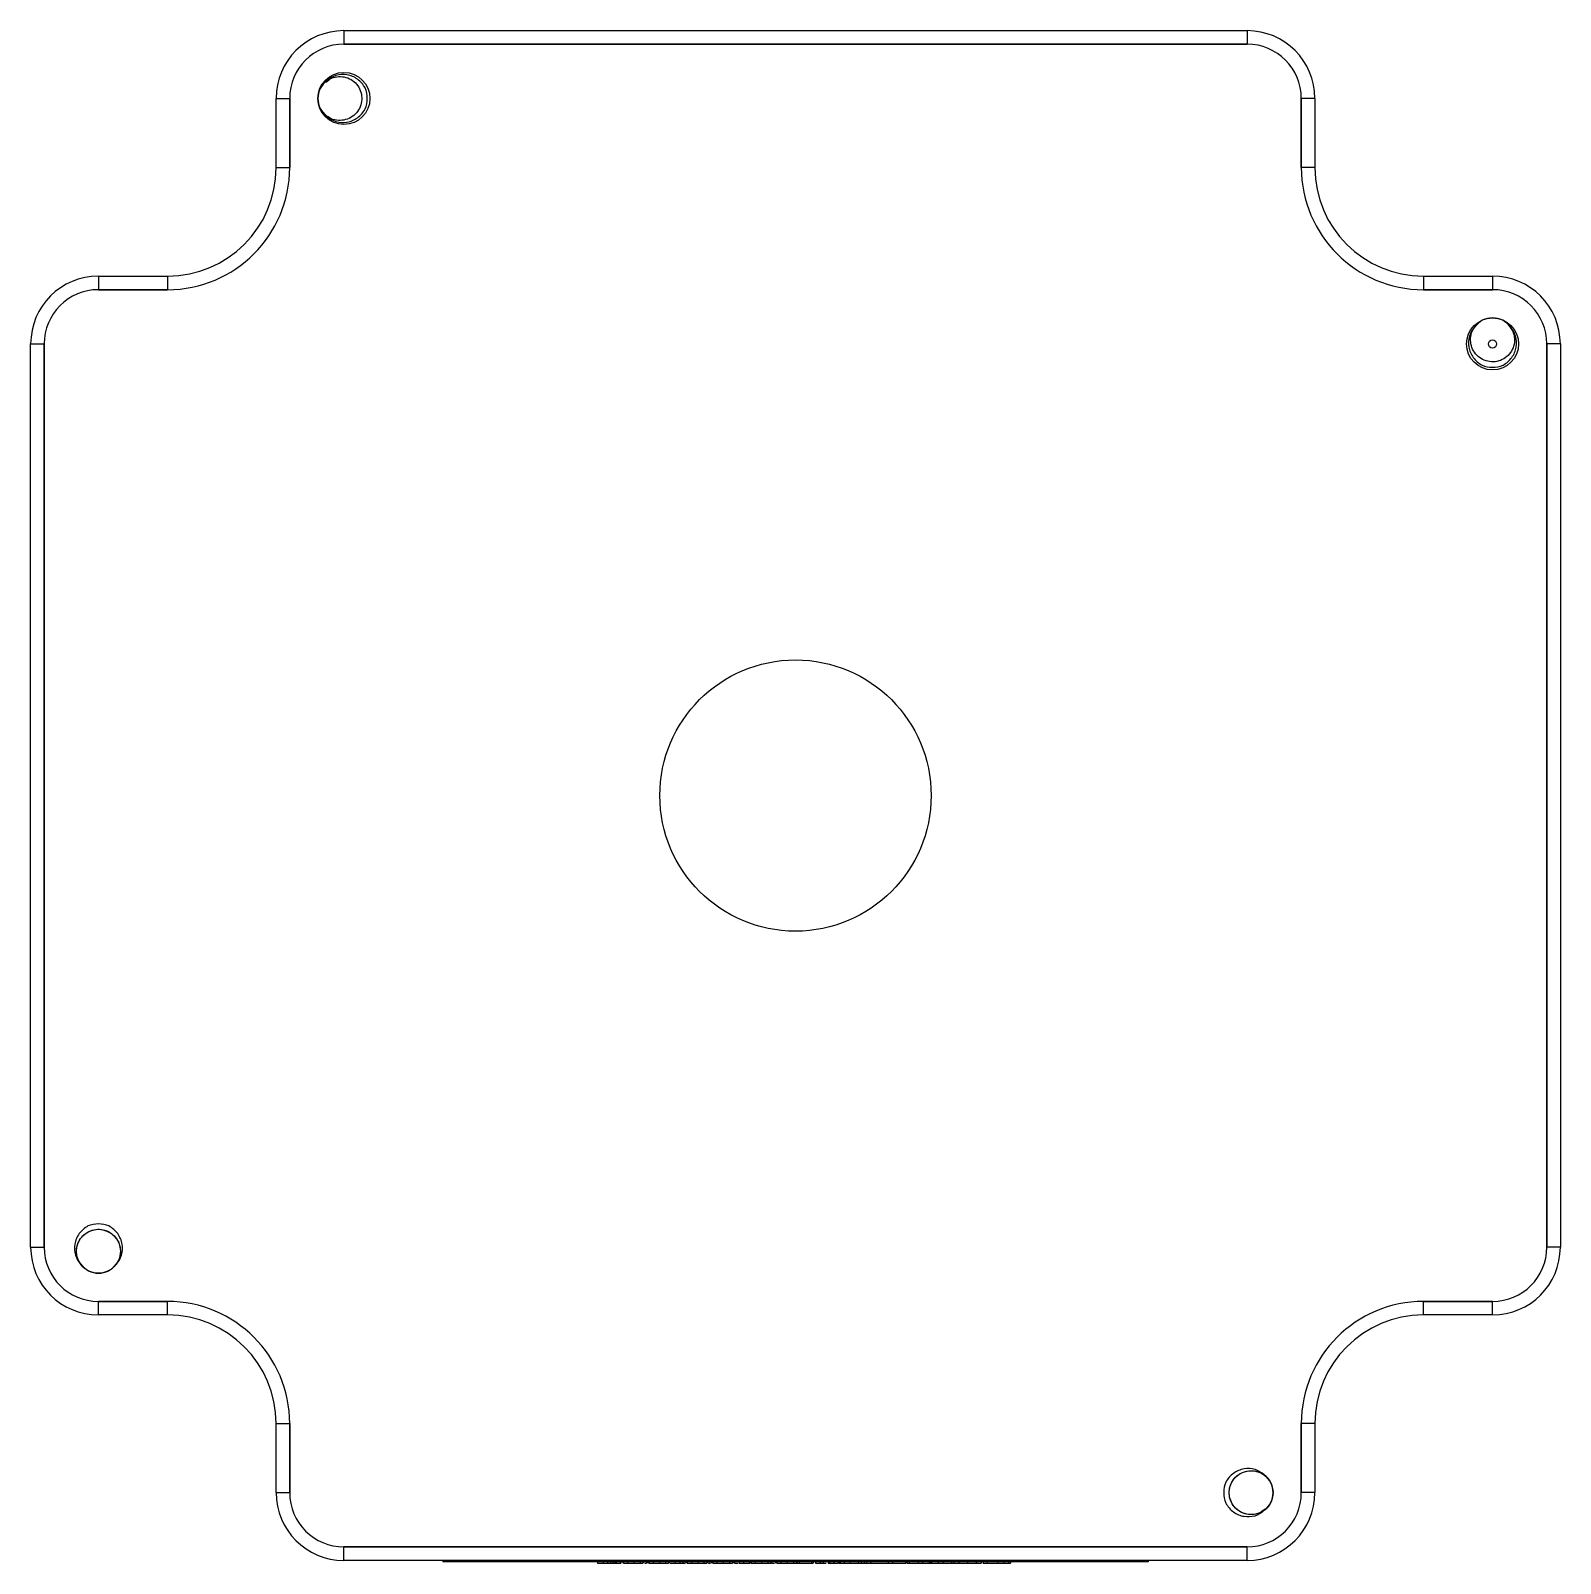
# Model space of a CAD drawing. Header units: millimetres. Extents: x -28.2 to 28.2, y -28.3 to 28.2.
import ezdxf

# ---------------------------------------------------------------- set-up
doc = ezdxf.new("R2010")
doc.units = ezdxf.units.MM

msp = doc.modelspace()

# ---------------------------------------------------------------- linework, layer by layer
at = {"color": 7, "linetype": 'Continuous', "lineweight": 25}
for p, q in [((-16.65, 28.2), (16.65, 28.2)), ((-16.65, 28.2), (-16.65, 27.7)), ((-16.65, 27.7), (16.65, 27.7)), ((16.65, 28.2), (16.65, 27.7)), ((-17.321, 26.307), (-17.172, 26.406)), ((-19.15, 25.7), (-18.65, 25.7)), ((-19.15, 23.15), (-19.15, 25.7)), ((-18.65, 23.15), (-18.65, 25.7)), ((18.65, 25.7), (18.65, 23.15)), ((19.15, 25.7), (18.65, 25.7)), ((19.15, 25.7), (19.15, 23.15)), ((-19.15, 23.15), (-18.65, 23.15)), ((19.15, 23.15), (18.65, 23.15)), ((-25.7, 19.15), (-23.15, 19.15)), ((-25.7, 19.15), (-25.7, 18.65)), ((-25.7, 18.65), (-23.15, 18.65)), ((-23.15, 19.15), (-23.15, 18.65)), ((23.15, 19.15), (25.7, 19.15)), ((23.15, 19.15), (23.15, 18.65)), ((23.15, 18.65), (25.7, 18.65)), ((25.7, 19.15), (25.7, 18.65)), ((26.307, 17.321), (26.406, 17.172)), ((-28.2, 16.65), (-27.7, 16.65)), ((-28.2, -16.65), (-28.2, 16.65)), ((-27.7, -16.65), (-27.7, 16.65)), ((27.7, 16.65), (27.7, -16.65)), ((28.2, 16.65), (27.7, 16.65)), ((28.2, 16.65), (28.2, -16.65)), ((-28.2, -16.65), (-27.7, -16.65)), ((28.2, -16.65), (27.7, -16.65)), ((-26.307, -17.321), (-26.406, -17.172)), ((-23.15, -18.65), (-25.7, -18.65)), ((-25.7, -19.15), (-25.7, -18.65)), ((-23.15, -19.15), (-25.7, -19.15)), ((-23.15, -19.15), (-23.15, -18.65)), ((25.7, -18.65), (23.15, -18.65)), ((23.15, -19.15), (23.15, -18.65)), ((25.7, -19.15), (23.15, -19.15)), ((25.7, -19.15), (25.7, -18.65)), ((-19.15, -23.15), (-18.65, -23.15)), ((-19.15, -25.7), (-19.15, -23.15)), ((-18.65, -25.7), (-18.65, -23.15)), ((18.65, -23.15), (18.65, -25.7)), ((19.15, -23.15), (18.65, -23.15)), ((19.15, -23.15), (19.15, -25.7)), ((-19.15, -25.7), (-18.65, -25.7)), ((19.15, -25.7), (18.65, -25.7)), ((17.321, -26.307), (17.172, -26.406)), ((16.65, -27.7), (-16.65, -27.7)), ((-16.65, -28.2), (-16.65, -27.7)), ((16.65, -28.2), (-16.65, -28.2)), ((-13, -28.2), (-13, -28.25)), ((13, -28.25), (-13, -28.25)), ((-11, -28.2), (-11, -28.25)), ((-7.296, -28.25), (-7.296, -28.3)), ((-7.096, -28.25), (-7.096, -28.3)), ((-6.936, -28.25), (-6.936, -28.3)), ((-6.82, -28.25), (-6.82, -28.3)), ((-6.738, -28.25), (-6.738, -28.3)), ((-6.665, -28.25), (-6.665, -28.3)), ((-6.607, -28.25), (-6.607, -28.3)), ((-6.459, -28.25), (-6.459, -28.3)), ((-6.397, -28.25), (-6.397, -28.3)), ((-6.346, -28.25), (-6.346, -28.3)), ((-6.197, -28.25), (-6.197, -28.3)), ((-5.963, -28.25), (-5.963, -28.3)), ((-5.731, -28.25), (-5.731, -28.3)), ((-5.623, -28.25), (-5.623, -28.3)), ((-5.602, -28.25), (-5.602, -28.3)), ((-5.499, -28.25), (-5.499, -28.3)), ((-5.454, -28.25), (-5.454, -28.3)), ((-5.403, -28.25), (-5.403, -28.3)), ((-5.253, -28.25), (-5.253, -28.3)), ((-5.02, -28.25), (-5.02, -28.3)), ((-4.788, -28.25), (-4.788, -28.3)), ((-4.68, -28.25), (-4.68, -28.3)), ((-4.659, -28.25), (-4.659, -28.3)), ((-4.44, -28.25), (-4.44, -28.3)), ((-4.27, -28.25), (-4.27, -28.3)), ((-4.137, -28.306), (-4.137, -28.25)), ((-4.137, -28.25), (-4.137, -28.3)), ((-4.04, -28.25), (-4.04, -28.3)), ((-3.99, -28.25), (-3.99, -28.3)), ((-3.84, -28.25), (-3.84, -28.3)), ((-3.607, -28.25), (-3.607, -28.3)), ((-3.375, -28.25), (-3.375, -28.3)), ((-3.267, -28.25), (-3.267, -28.3)), ((-3.245, -28.25), (-3.245, -28.3)), ((-3.159, -28.25), (-3.159, -28.3)), ((-3.097, -28.25), (-3.097, -28.3)), ((-3.047, -28.25), (-3.047, -28.3)), ((-2.897, -28.25), (-2.897, -28.3)), ((-2.664, -28.25), (-2.664, -28.3)), ((-2.431, -28.25), (-2.431, -28.3)), ((-2.323, -28.25), (-2.323, -28.3)), ((-2.302, -28.25), (-2.302, -28.3)), ((-2.255, -28.25), (-2.255, -28.3)), ((-2.083, -28.25), (-2.083, -28.3)), ((-1.914, -28.25), (-1.914, -28.3)), ((-1.71, -28.25), (-1.71, -28.3)), ((-1.684, -28.25), (-1.684, -28.3)), ((-1.633, -28.25), (-1.633, -28.3)), ((-1.484, -28.25), (-1.484, -28.3)), ((-1.25, -28.25), (-1.25, -28.3)), ((-1.018, -28.25), (-1.018, -28.3)), ((-0.91, -28.25), (-0.91, -28.3)), ((-0.889, -28.25), (-0.889, -28.3)), ((-0.887, -28.25), (-0.887, -28.3)), ((-0.741, -28.25), (-0.741, -28.3)), ((-0.69, -28.25), (-0.69, -28.3)), ((-0.54, -28.25), (-0.54, -28.3)), ((-0.307, -28.25), (-0.307, -28.3)), ((-0.075, -28.25), (-0.075, -28.3)), ((0.033, -28.25), (0.033, -28.3)), ((0.054, -28.25), (0.054, -28.3)), ((0.131, -28.25), (0.131, -28.3)), ((0.593, -28.25), (0.593, -28.3)), ((0.655, -28.25), (0.655, -28.3)), ((0.743, -28.25), (0.743, -28.3)), ((0.913, -28.25), (0.913, -28.3)), ((1.024, -28.25), (1.024, -28.3)), ((1.2, -28.25), (1.2, -28.3)), ((1.257, -28.25), (1.257, -28.3)), ((1.409, -28.25), (1.409, -28.3)), ((1.579, -28.25), (1.579, -28.3)), ((1.598, -28.25), (1.598, -28.3)), ((1.649, -28.25), (1.649, -28.3)), ((1.797, -28.25), (1.797, -28.3)), ((2.009, -28.25), (2.009, -28.3)), ((2.308, -28.25), (2.308, -28.3)), ((2.421, -28.25), (2.421, -28.3)), ((2.533, -28.25), (2.533, -28.3)), ((2.616, -28.25), (2.616, -28.3)), ((2.616, -28.25), (2.616, -28.3)), ((2.782, -28.25), (2.782, -28.3)), ((3.418, -28.25), (3.418, -28.3)), ((3.573, -28.25), (3.573, -28.3)), ((4.066, -28.25), (4.066, -28.3)), ((4.102, -28.25), (4.102, -28.3)), ((4.191, -28.25), (4.191, -28.3)), ((4.518, -28.25), (4.518, -28.3)), ((4.68, -28.25), (4.68, -28.3)), ((4.934, -28.25), (4.934, -28.3)), ((4.974, -28.25), (4.974, -28.3)), ((5.013, -28.25), (5.013, -28.3)), ((5.265, -28.25), (5.265, -28.3)), ((5.431, -28.25), (5.431, -28.3)), ((5.753, -28.25), (5.753, -28.3)), ((5.833, -28.25), (5.833, -28.3)), ((5.841, -28.25), (5.841, -28.3)), ((6.023, -28.25), (6.023, -28.3)), ((6.344, -28.25), (6.344, -28.3)), ((6.664, -28.25), (6.664, -28.3)), ((6.851, -28.25), (6.851, -28.3)), ((6.915, -28.25), (6.915, -28.3)), ((7.062, -28.25), (7.062, -28.3)), ((7.461, -28.25), (7.461, -28.3)), ((7.682, -28.25), (7.682, -28.3)), ((7.856, -28.25), (7.856, -28.3)), ((7.922, -28.25), (7.922, -28.3)), ((11, -28.2), (11, -28.25)), ((13, -28.2), (13, -28.25)), ((16.65, -28.2), (16.65, -27.7)), ((-7.296, -28.3), (-6.936, -28.3)), ((-6.607, -28.3), (-6.44, -28.3)), ((-5.553, -28.3), (-5.499, -28.3)), ((-4.626, -28.3), (-4.137, -28.3)), ((-4.13, -28.3), (-4.073, -28.3)), ((-3.95, -28.3), (-3.901, -28.3)), ((-3.213, -28.3), (-3.13, -28.3)), ((-3.014, -28.3), (-3, -28.3)), ((-2.255, -28.3), (-2.116, -28.3)), ((-2.083, -28.3), (-1.914, -28.3)), ((-1.812, -28.3), (-1.671, -28.3)), ((-0.887, -28.3), (-0.773, -28.3)), ((-0.455, -28.3), (-0.42, -28.3)), ((0.036, -28.3), (0.593, -28.3)), ((0.743, -28.3), (0.913, -28.3)), ((1.024, -28.3), (1.135, -28.3)), ((1.257, -28.3), (1.579, -28.3)), ((1.682, -28.3), (1.687, -28.3)), ((2.058, -28.3), (2.242, -28.3)), ((2.616, -28.3), (4.066, -28.3)), ((4.102, -28.3), (4.974, -28.3)), ((5.013, -28.3), (5.833, -28.3)), ((6.903, -28.3), (7.461, -28.3))]:
    msp.add_line(p, q, dxfattribs=at)
at = {"color": 7, "linetype": 'Continuous'}
for p, q in [((16.65, 27.7), (-16.65, 27.7)), ((-18.65, 25.7), (-18.65, 23.15)), ((18.65, 23.15), (18.65, 25.7)), ((-23.15, 18.65), (-25.7, 18.65)), ((25.7, 18.65), (23.15, 18.65)), ((-27.7, 16.65), (-27.7, -16.65)), ((27.7, -16.65), (27.7, 16.65)), ((-25.7, -18.65), (-23.15, -18.65)), ((23.15, -18.65), (25.7, -18.65)), ((-18.65, -23.15), (-18.65, -25.7)), ((18.65, -25.7), (18.65, -23.15)), ((-16.65, -27.7), (16.65, -27.7))]:
    msp.add_line(p, q, dxfattribs=at)
for centre, radius in [((-16.65, 25.7), 0.96), ((25.7, 16.65), 0.959), ((25.7, 16.65), 0.15), ((-25.7, -16.8), 0.809), ((16.8, -25.7), 0.809)]:
    msp.add_circle(centre, radius, dxfattribs=at)
at = {"color": 7, "linetype": 'Continuous', "lineweight": 25}
msp.add_circle((0, 0), 5, dxfattribs=at)
for centre, radius, start, end in [((-16.65, 25.7), 2.5, 90, 180), ((-16.65, 25.7), 2, 90, 180), ((16.65, 25.7), 2.5, 0, 90), ((16.65, 25.7), 2, 0, 90), ((-16.8, 25.7), 0.809, 126.4225, 233.576), ((-23.15, 23.15), 4.5, 270, 0), ((-23.15, 23.15), 4, 270, 0), ((23.15, 23.15), 4.5, 180, 270), ((23.15, 23.15), 4, 180, 270), ((-25.7, 16.65), 2.5, 90, 180), ((-25.7, 16.65), 2, 90, 180), ((25.7, 16.65), 2.5, 0, 90), ((25.7, 16.65), 2, 0, 90), ((25.7, 16.8), 0.81, 36.4225, 143.576), ((-25.7, -16.65), 2.5, 180, 270), ((-25.7, -16.65), 2, 180, 270), ((25.7, -16.65), 2, 270, 0), ((25.7, -16.65), 2.5, 270, 0), ((-25.7, -16.8), 0.81, 216.4225, 323.576), ((-23.15, -23.15), 4.5, 0, 90), ((-23.15, -23.15), 4, 0, 90), ((23.15, -23.15), 4.5, 90, 180), ((23.15, -23.15), 4, 90, 180), ((16.8, -25.7), 0.81, 306.4225, 53.576), ((-16.65, -25.7), 2.5, 180, 270), ((-16.65, -25.7), 2, 180, 270), ((16.65, -25.7), 2, 270, 0), ((16.65, -25.7), 2.5, 270, 0)]:
    msp.add_arc(centre, radius, start, end, dxfattribs=at)
at = {"color": 7, "linetype": 'Continuous'}
for centre, radius, start, end in [((-16.65, 25.7), 2, 90, 180), ((16.65, 25.7), 2, 0, 90), ((-23.15, 23.15), 4.5, 270, 0), ((23.15, 23.15), 4.5, 180, 270), ((-25.7, 16.65), 2, 90, 180), ((25.7, 16.65), 2, 0, 90), ((-25.7, -16.65), 2, 180, 270), ((25.7, -16.65), 2, 270, 0), ((-23.15, -23.15), 4.5, 0, 90), ((23.15, -23.15), 4.5, 90, 180), ((-16.65, -25.7), 2, 180, 270), ((16.65, -25.7), 2, 270, 0)]:
    msp.add_arc(centre, radius, start, end, dxfattribs=at)
at = {"color": 7, "linetype": 'Continuous', "lineweight": 25}
for points, knots in [([(-15.867, 26.086), (-15.938, 26.215), (-16.036, 26.326), (-16.267, 26.493), (-16.4, 26.549), (-16.673, 26.597), (-16.813, 26.588), (-17.071, 26.511), (-17.188, 26.442), (-17.281, 26.351)], [0, 0, 0, 0, 0.25, 0.25, 0.5, 0.5, 0.75, 0.75, 1, 1, 1, 1]), ([(-17.281, 26.351), (-17.203, 26.398), (-17.047, 26.491), (-16.772, 26.523), (-16.504, 26.47), (-16.268, 26.33), (-16.091, 26.121), (-15.992, 25.865), (-15.983, 25.591), (-16.064, 25.328), (-16.226, 25.107), (-16.452, 24.952), (-16.718, 24.879), (-16.99, 24.899), (-17.229, 24.992), (-17.341, 25.107), (-17.39, 25.157)], [0, 0, 0, 0, 0.072603, 0.145213, 0.217827, 0.290442, 0.363048, 0.435667, 0.508283, 0.580903, 0.653509, 0.72612, 0.798763, 0.871391, 0.944032, 1, 1, 1, 1]), ([(-17.281, 25.049), (-17.188, 24.958), (-17.071, 24.889), (-16.813, 24.812), (-16.673, 24.803), (-16.4, 24.851), (-16.267, 24.907), (-16.036, 25.074), (-15.938, 25.185), (-15.867, 25.314)], [0, 0, 0, 0, 0.25, 0.25, 0.5, 0.5, 0.75, 0.75, 1, 1, 1, 1]), ([(25.049, 17.281), (24.958, 17.188), (24.889, 17.071), (24.812, 16.813), (24.803, 16.673), (24.851, 16.4), (24.907, 16.267), (25.074, 16.036), (25.185, 15.938), (25.314, 15.867)], [0, 0, 0, 0, 0.25, 0.25, 0.5, 0.5, 0.75, 0.75, 1, 1, 1, 1]), ([(26.351, 17.281), (26.398, 17.203), (26.491, 17.047), (26.523, 16.772), (26.47, 16.504), (26.33, 16.268), (26.121, 16.091), (25.865, 15.992), (25.591, 15.983), (25.328, 16.064), (25.107, 16.226), (24.952, 16.452), (24.879, 16.718), (24.899, 16.99), (24.992, 17.229), (25.107, 17.341), (25.157, 17.39)], [0, 0, 0, 0, 0.072603, 0.145213, 0.217827, 0.290442, 0.363048, 0.435667, 0.508283, 0.580903, 0.653509, 0.72612, 0.798763, 0.871391, 0.944032, 1, 1, 1, 1]), ([(26.086, 15.867), (26.215, 15.938), (26.326, 16.036), (26.493, 16.267), (26.549, 16.4), (26.597, 16.673), (26.588, 16.813), (26.511, 17.071), (26.442, 17.188), (26.351, 17.281)], [0, 0, 0, 0, 0.25, 0.25, 0.5, 0.5, 0.75, 0.75, 1, 1, 1, 1]), ([(-26.086, -15.867), (-26.215, -15.938), (-26.326, -16.036), (-26.493, -16.267), (-26.549, -16.4), (-26.597, -16.673), (-26.588, -16.813), (-26.511, -17.071), (-26.442, -17.188), (-26.351, -17.281)], [0, 0, 0, 0, 0.25, 0.25, 0.5, 0.5, 0.75, 0.75, 1, 1, 1, 1]), ([(-26.351, -17.281), (-26.398, -17.203), (-26.491, -17.047), (-26.523, -16.772), (-26.47, -16.504), (-26.33, -16.268), (-26.121, -16.091), (-25.865, -15.992), (-25.591, -15.983), (-25.328, -16.064), (-25.107, -16.226), (-24.952, -16.452), (-24.879, -16.718), (-24.899, -16.99), (-24.992, -17.229), (-25.107, -17.341), (-25.157, -17.39)], [0, 0, 0, 0, 0.072603, 0.145213, 0.217827, 0.290442, 0.363048, 0.435667, 0.508283, 0.580903, 0.653509, 0.72612, 0.798763, 0.871391, 0.944032, 1, 1, 1, 1]), ([(-25.049, -17.281), (-24.958, -17.188), (-24.889, -17.071), (-24.812, -16.813), (-24.803, -16.673), (-24.851, -16.4), (-24.907, -16.267), (-25.074, -16.036), (-25.185, -15.938), (-25.314, -15.867)], [0, 0, 0, 0, 0.25, 0.25, 0.5, 0.5, 0.75, 0.75, 1, 1, 1, 1]), ([(17.281, -25.049), (17.188, -24.958), (17.071, -24.889), (16.813, -24.812), (16.673, -24.803), (16.4, -24.851), (16.267, -24.907), (16.036, -25.074), (15.938, -25.185), (15.867, -25.314)], [0, 0, 0, 0, 0.25, 0.25, 0.5, 0.5, 0.75, 0.75, 1, 1, 1, 1]), ([(17.281, -26.351), (17.203, -26.398), (17.047, -26.491), (16.772, -26.523), (16.504, -26.47), (16.268, -26.33), (16.091, -26.121), (15.992, -25.865), (15.983, -25.591), (16.064, -25.328), (16.226, -25.107), (16.452, -24.952), (16.718, -24.879), (16.99, -24.899), (17.229, -24.992), (17.341, -25.107), (17.39, -25.157)], [0, 0, 0, 0, 0.072603, 0.145213, 0.217827, 0.290442, 0.363048, 0.435667, 0.508283, 0.580903, 0.653509, 0.72612, 0.798763, 0.871391, 0.944032, 1, 1, 1, 1]), ([(15.867, -26.086), (15.938, -26.215), (16.036, -26.326), (16.267, -26.493), (16.4, -26.549), (16.673, -26.597), (16.813, -26.588), (17.071, -26.511), (17.188, -26.442), (17.281, -26.351)], [0, 0, 0, 0, 0.25, 0.25, 0.5, 0.5, 0.75, 0.75, 1, 1, 1, 1]), ([(-6.936, -28.3), (-6.912, -28.3), (-6.876, -28.3), (-6.835, -28.3), (-6.82, -28.3)], [0, 0, 0, 0, 0.628189, 1, 1, 1, 1]), ([(-6.82, -28.3), (-6.805, -28.3), (-6.78, -28.3), (-6.75, -28.3), (-6.738, -28.3)], [0, 0, 0, 0, 0.626909, 1, 1, 1, 1]), ([(-6.738, -28.3), (-6.725, -28.3), (-6.702, -28.3), (-6.676, -28.3), (-6.665, -28.3)], [0, 0, 0, 0, 0.573263, 1, 1, 1, 1]), ([(-6.665, -28.3), (-6.651, -28.3), (-6.633, -28.3), (-6.615, -28.3), (-6.61, -28.3)], [0, 0, 0, 0, 0.757062, 1, 1, 1, 1]), ([(-6.346, -28.3), (-6.326, -28.3), (-6.291, -28.3), (-6.224, -28.3), (-6.197, -28.3)], [0, 0, 0, 0, 0.582245, 1, 1, 1, 1]), ([(-6.197, -28.3), (-6.157, -28.3), (-6.085, -28.3), (-6.001, -28.3), (-5.963, -28.3)], [0, 0, 0, 0, 0.547317, 1, 1, 1, 1]), ([(-5.963, -28.3), (-5.914, -28.3), (-5.829, -28.3), (-5.76, -28.3), (-5.731, -28.3)], [0, 0, 0, 0, 0.581235, 1, 1, 1, 1]), ([(-5.731, -28.3), (-5.701, -28.3), (-5.645, -28.3), (-5.63, -28.3), (-5.623, -28.3)], [0, 0, 0, 0, 0.532988, 1, 1, 1, 1]), ([(-5.403, -28.3), (-5.383, -28.3), (-5.348, -28.3), (-5.281, -28.3), (-5.253, -28.3)], [0, 0, 0, 0, 0.582245, 1, 1, 1, 1]), ([(-5.253, -28.3), (-5.214, -28.3), (-5.141, -28.3), (-5.058, -28.3), (-5.02, -28.3)], [0, 0, 0, 0, 0.547317, 1, 1, 1, 1]), ([(-5.127, -28.3), (-5.078, -28.3), (-5.023, -28.3), (-4.989, -28.3), (-4.986, -28.3)], [0, 0, 0, 0, 0.9021017, 1, 1, 1, 1]), ([(-5.02, -28.3), (-4.971, -28.3), (-4.886, -28.3), (-4.817, -28.3), (-4.788, -28.3)], [0, 0, 0, 0, 0.581235, 1, 1, 1, 1]), ([(-4.788, -28.3), (-4.758, -28.3), (-4.702, -28.3), (-4.687, -28.3), (-4.68, -28.3)], [0, 0, 0, 0, 0.532988, 1, 1, 1, 1]), ([(-3.99, -28.3), (-3.97, -28.3), (-3.935, -28.3), (-3.868, -28.3), (-3.84, -28.3)], [0, 0, 0, 0, 0.582245, 1, 1, 1, 1]), ([(-3.84, -28.3), (-3.8, -28.3), (-3.728, -28.3), (-3.645, -28.3), (-3.607, -28.3)], [0, 0, 0, 0, 0.547317, 1, 1, 1, 1]), ([(-3.607, -28.3), (-3.557, -28.3), (-3.472, -28.3), (-3.404, -28.3), (-3.375, -28.3)], [0, 0, 0, 0, 0.581235, 1, 1, 1, 1]), ([(-3.375, -28.3), (-3.345, -28.3), (-3.288, -28.3), (-3.274, -28.3), (-3.267, -28.3)], [0, 0, 0, 0, 0.532988, 1, 1, 1, 1]), ([(-3.047, -28.3), (-3.026, -28.3), (-2.991, -28.3), (-2.925, -28.3), (-2.897, -28.3)], [0, 0, 0, 0, 0.582245, 1, 1, 1, 1]), ([(-2.897, -28.3), (-2.857, -28.3), (-2.785, -28.3), (-2.701, -28.3), (-2.664, -28.3)], [0, 0, 0, 0, 0.547317, 1, 1, 1, 1]), ([(-2.756, -28.3), (-2.712, -28.3), (-2.636, -28.3), (-2.549, -28.3), (-2.512, -28.3)], [0, 0, 0, 0, 0.574525, 1, 1, 1, 1]), ([(-2.664, -28.3), (-2.614, -28.3), (-2.529, -28.3), (-2.46, -28.3), (-2.431, -28.3)], [0, 0, 0, 0, 0.581235, 1, 1, 1, 1]), ([(-2.431, -28.3), (-2.401, -28.3), (-2.345, -28.3), (-2.33, -28.3), (-2.323, -28.3)], [0, 0, 0, 0, 0.532988, 1, 1, 1, 1]), ([(-1.931, -28.3), (-1.88, -28.3), (-1.789, -28.3), (-1.735, -28.3), (-1.71, -28.3)], [0, 0, 0, 0, 0.559872, 1, 1, 1, 1]), ([(-1.633, -28.3), (-1.613, -28.3), (-1.578, -28.3), (-1.511, -28.3), (-1.484, -28.3)], [0, 0, 0, 0, 0.582245, 1, 1, 1, 1]), ([(-1.484, -28.3), (-1.444, -28.3), (-1.372, -28.3), (-1.288, -28.3), (-1.25, -28.3)], [0, 0, 0, 0, 0.547317, 1, 1, 1, 1]), ([(-1.25, -28.3), (-1.201, -28.3), (-1.116, -28.3), (-1.047, -28.3), (-1.018, -28.3)], [0, 0, 0, 0, 0.581235, 1, 1, 1, 1]), ([(-1.018, -28.3), (-0.988, -28.3), (-0.932, -28.3), (-0.917, -28.3), (-0.91, -28.3)], [0, 0, 0, 0, 0.532988, 1, 1, 1, 1]), ([(-0.69, -28.3), (-0.67, -28.3), (-0.635, -28.3), (-0.568, -28.3), (-0.54, -28.3)], [0, 0, 0, 0, 0.582245, 1, 1, 1, 1]), ([(-0.54, -28.3), (-0.501, -28.3), (-0.428, -28.3), (-0.345, -28.3), (-0.307, -28.3)], [0, 0, 0, 0, 0.547317, 1, 1, 1, 1]), ([(-0.307, -28.3), (-0.258, -28.3), (-0.173, -28.3), (-0.104, -28.3), (-0.075, -28.3)], [0, 0, 0, 0, 0.581235, 1, 1, 1, 1]), ([(-0.075, -28.3), (-0.045, -28.3), (0.011, -28.3), (0.026, -28.3), (0.033, -28.3)], [0, 0, 0, 0, 0.532988, 1, 1, 1, 1]), ([(0.581, -28.3), (0.605, -28.3), (0.648, -28.3), (0.653, -28.3), (0.655, -28.3)], [0, 0, 0, 0, 0.547114, 1, 1, 1, 1]), ([(0.913, -28.3), (0.916, -28.3), (0.96, -28.3), (0.994, -28.3), (1.024, -28.3)], [0, 0, 0, 0, 0.083844, 1, 1, 1, 1]), ([(1.2, -28.3), (1.215, -28.3), (1.243, -28.3), (1.253, -28.3), (1.257, -28.3)], [0, 0, 0, 0, 0.542989, 1, 1, 1, 1]), ([(1.598, -28.3), (1.599, -28.3), (1.602, -28.3), (1.636, -28.3), (1.649, -28.3)], [0, 0, 0, 0, 0.614132, 1, 1, 1, 1]), ([(1.649, -28.3), (1.671, -28.3), (1.709, -28.3), (1.77, -28.3), (1.797, -28.3)], [0, 0, 0, 0, 0.55679, 1, 1, 1, 1]), ([(1.797, -28.3), (1.835, -28.3), (1.902, -28.3), (1.976, -28.3), (2.009, -28.3)], [0, 0, 0, 0, 0.554399, 1, 1, 1, 1]), ([(2.009, -28.3), (2.074, -28.3), (2.186, -28.3), (2.271, -28.3), (2.308, -28.3)], [0, 0, 0, 0, 0.573965, 1, 1, 1, 1]), ([(2.308, -28.3), (2.327, -28.3), (2.368, -28.3), (2.413, -28.3), (2.418, -28.3), (2.421, -28.3)], [0, 0, 0, 0, 0.251693, 0.518411, 1, 1, 1, 1]), ([(2.413, -28.3), (2.448, -28.3), (2.511, -28.3), (2.526, -28.3), (2.533, -28.3)], [0, 0, 0, 0, 0.544733, 1, 1, 1, 1]), ([(2.517, -28.3), (2.522, -28.3), (2.53, -28.3), (2.59, -28.3), (2.616, -28.3)], [0, 0, 0, 0, 0.566486, 1, 1, 1, 1]), ([(4.974, -28.3), (4.981, -28.3), (4.992, -28.3), (5.007, -28.3), (5.013, -28.3)], [0, 0, 0, 0, 0.603007, 1, 1, 1, 1]), ([(5.841, -28.3), (5.863, -28.3), (5.9, -28.3), (5.987, -28.3), (6.023, -28.3)], [0, 0, 0, 0, 0.584856, 1, 1, 1, 1]), ([(6.023, -28.3), (6.077, -28.3), (6.175, -28.3), (6.291, -28.3), (6.344, -28.3)], [0, 0, 0, 0, 0.541661, 1, 1, 1, 1]), ([(6.344, -28.3), (6.411, -28.3), (6.524, -28.3), (6.624, -28.3), (6.664, -28.3)], [0, 0, 0, 0, 0.596596, 1, 1, 1, 1]), ([(6.664, -28.3), (6.707, -28.3), (6.787, -28.3), (6.831, -28.3), (6.851, -28.3)], [0, 0, 0, 0, 0.543436, 1, 1, 1, 1]), ([(7.445, -28.3), (7.488, -28.3), (7.57, -28.3), (7.647, -28.3), (7.682, -28.3)], [0, 0, 0, 0, 0.536367, 1, 1, 1, 1]), ([(7.682, -28.3), (7.721, -28.3), (7.789, -28.3), (7.836, -28.3), (7.856, -28.3)], [0, 0, 0, 0, 0.564951, 1, 1, 1, 1]), ([(7.856, -28.3), (7.876, -28.3), (7.913, -28.3), (7.92, -28.3), (7.922, -28.3)], [0, 0, 0, 0, 0.551732, 1, 1, 1, 1])]:
    msp.add_open_spline(points, degree=3, knots=knots, dxfattribs=at)
for points in [[(-15.867, 25.314), (-15.766, 25.558), (-15.766, 25.842), (-15.867, 26.086)], [(25.314, 15.867), (25.558, 15.766), (25.842, 15.766), (26.086, 15.867)], [(-25.314, -15.867), (-25.558, -15.766), (-25.842, -15.766), (-26.086, -15.867)], [(15.867, -25.314), (15.766, -25.558), (15.766, -25.842), (15.867, -26.086)]]:
    msp.add_open_spline(points, degree=3, dxfattribs=at)

doc.saveas('drawing.dxf')
